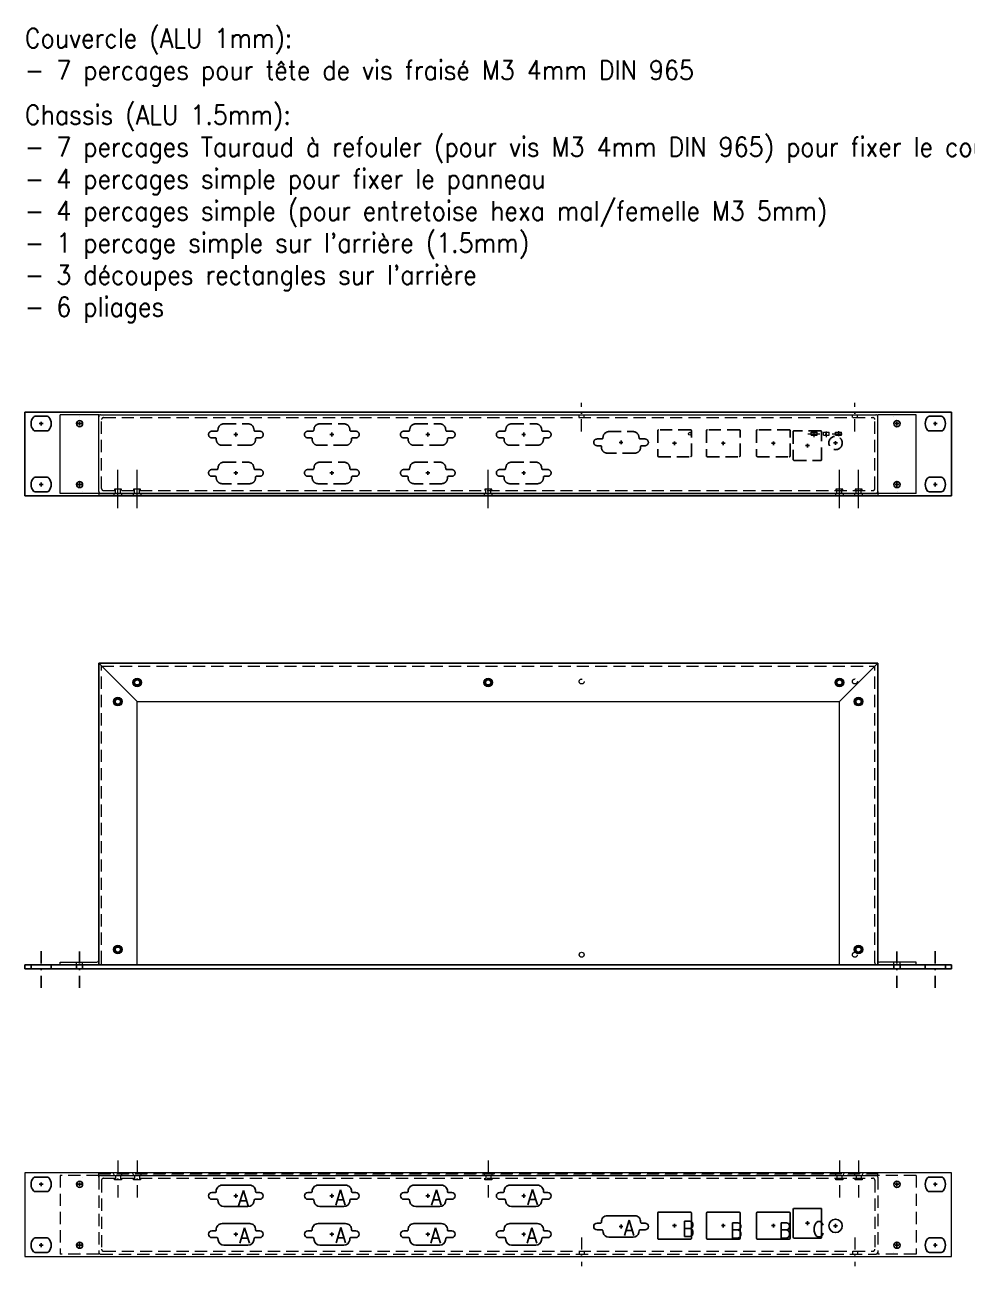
# Model space of a CAD drawing. Extents: x 0 to 810, y -5 to 642.
# Drawn here: x 0 to 491, y -5 to 642 of the extents above; entities that cross this region are included whole.
import ezdxf

# ---------------------------------------------------------------- set-up
doc = ezdxf.new("R2010")
doc.units = 0
doc.linetypes.add('DASHDOT2', pattern=[12.7, 6.35, -3.175, 0, -3.175])
doc.linetypes.add('DASHED2', pattern=[9.525, 6.35, -3.175])
for name, color, linetype, lineweight, true_color in [('Chassis - Bloc', 3, 'Continuous', 0, 0x00ff00), ('Chassis - Cotations', 96, 'Continuous', 0, 0x008000), ('Chassis - Percages', 3, 'Continuous', 0, 0x00ff00), ('Chassis - Text', 3, 'Continuous', 0, 0x00ff00), ('Couvercle - Bloc', 4, 'Continuous', 0, 0x00ffff), ('Couvercle - Percage', 4, 'Continuous', 0, 0x00ffff), ('Couvercle - Point de centrage', 1, 'Continuous', 0, 0xff0000), ('Couvercle - Texte', 4, 'Continuous', 0, 0x00ffff), ('Panneau - Text', 7, 'Continuous', 0, 0xffffff)]:
    doc.layers.add(name, color=color, linetype=linetype, lineweight=lineweight, true_color=true_color)
for name, color, linetype, true_color in [('Panneau - Bloc', 7, 'Continuous', 0xffffff), ('Panneau - Percage', 7, 'Continuous', 0xffffff), ('Panneau - Points_de_centrage', 1, 'Continuous', 0xff0000)]:
    doc.layers.add(name, color=color, linetype=linetype, true_color=true_color)
doc.styles.add('textstyle17', font='standard')
doc.styles.add('textstyle18', font='standard')
doc.styles.add('textstyle19', font='standard')
doc.styles.add('textstyle20', font='standard')
doc.styles.add('textstyle21', font='standard')
doc.styles.add('textstyle22', font='standard')
doc.styles.add('textstyle23', font='standard')
doc.styles.add('textstyle24', font='standard')
doc.styles.add('textstyle28', font='standard')
doc.styles.add('textstyle29', font='standard')
doc.styles.add('textstyle30', font='standard')
doc.styles.add('textstyle31', font='standard')
doc.styles.add('textstyle32', font='standard')
doc.styles.add('textstyle33', font='standard')
doc.styles.add('textstyle34', font='standard')
doc.styles.add('textstyle35', font='standard')

msp = doc.modelspace()

# ---------------------------------------------------------------- linework, layer by layer
at = {"layer": 'Chassis - Bloc'}
for p, q in [((18.5, 397.7), (18.5, 438.7)), ((38.5, 438.7), (18.5, 438.7)), ((38.5, 437.7), (38.5, 438.7)), ((38.5, 398.7), (38.5, 437.7)), ((39.5, 438.7), (443.5, 438.7)), ((444.5, 437.7), (444.5, 438.7)), ((464.5, 438.7), (444.5, 438.7)), ((444.5, 398.7), (444.5, 437.7)), ((464.5, 397.7), (464.5, 438.7)), ((38.5, 397.7), (18.5, 397.7)), ((38.5, 398.7), (38.5, 397.7)), ((444.5, 398.7), (444.5, 397.7)), ((464.5, 397.7), (444.5, 397.7)), ((38.5, 152), (38.5, 309.2)), ((38.5, 309.2), (444.5, 309.2)), ((38.5, 309.2), (58.5, 289.2)), ((444.5, 309.2), (424.5, 289.2)), ((444.5, 152), (444.5, 309.2)), ((444.5, 154.5), (444.5, 309.2)), ((444.5, 309.2), (444.5, 289.2)), ((58.5, 289.2), (424.5, 289.2)), ((58.5, 152), (58.5, 289.2)), ((424.5, 152), (424.5, 289.2)), ((18.5, 153.5), (37.5, 153.5)), ((18.5, 152), (18.5, 153.5)), ((38.5, 152), (18.5, 152)), ((38.5, 152), (38.5, 152)), ((38.5, 152), (444.5, 152)), ((444, 152), (464.5, 152)), ((444.5, 154.5), (444.5, 152)), ((444.5, 152), (444.5, 152)), ((464.5, 153.5), (445.5, 153.5)), ((464.5, 152), (464.5, 153.5)), ((39.5, 42.3), (443.5, 42.3))]:
    msp.add_line(p, q, dxfattribs=at)
at = {"layer": 'Chassis - Bloc', "linetype": 'DASHED2'}
for p, q in [((40, 400.2), (40, 436.2)), ((41, 437.2), (442, 437.2)), ((443, 400.2), (443, 436.2)), ((41, 399.2), (442, 399.2)), ((424.5, 399.2), (424.5, 397.7)), ((40, 153), (40, 307.7)), ((40, 307.7), (443, 307.7)), ((443, 153), (443, 307.7)), ((40, 39.8), (40, 3.8)), ((41, 40.8), (442, 40.8)), ((443, 39.8), (443, 3.8)), ((41, 2.8), (442, 2.8))]:
    msp.add_line(p, q, dxfattribs=at)
at = {"layer": 'Chassis - Bloc', "linetype": 'Continuous'}
msp.add_line((39.5, 397.7), (443.5, 397.7), dxfattribs=at)
at = {"layer": 'Chassis - Bloc', "color": 3, "linetype": 'DASHED2', "true_color": 0x00ff00}
for p, q in [((18.5, 42.3), (18.5, 1.3)), ((38.5, 42.3), (18.5, 42.3)), ((38.5, 41.3), (38.5, 42.3)), ((38.5, 41.3), (38.5, 2.3)), ((444.5, 41.3), (444.5, 42.3)), ((464.5, 42.3), (444.5, 42.3)), ((444.5, 41.3), (444.5, 2.3)), ((464.5, 42.3), (464.5, 1.3)), ((38.5, 1.3), (18.5, 1.3)), ((38.5, 2.3), (38.5, 1.3)), ((39.5, 1.3), (443.5, 1.3)), ((444.5, 2.3), (444.5, 1.3)), ((464.5, 1.3), (444.5, 1.3))]:
    msp.add_line(p, q, dxfattribs=at)
at = {"layer": 'Chassis - Bloc'}
for centre, start, end in [((39.5, 437.7), 90, 180), ((443.5, 437.7), 0, 90), ((37.5, 154.5), 270, 0), ((445.5, 154.5), 180, 270)]:
    msp.add_arc(centre, 1, start, end, dxfattribs=at)
at = {"layer": 'Chassis - Bloc', "linetype": 'DASHED2'}
for centre, start, end in [((41, 436.2), 90, 180), ((442, 436.2), 0, 90), ((39.5, 398.7), 180, 270), ((41, 400.2), 180, 270), ((442, 400.2), 270, 0), ((443.5, 398.7), 270, 0), ((39, 153), 270, 0), ((444, 153), 180, 270), ((41, 39.8), 90, 180), ((442, 39.8), 0, 90), ((41, 3.8), 180, 270), ((442, 3.8), 270, 0)]:
    msp.add_arc(centre, 1, start, end, dxfattribs=at)
at = {"layer": 'Chassis - Bloc', "color": 3, "linetype": 'DASHED2', "true_color": 0x00ff00}
for centre, start, end in [((39.5, 41.3), 90, 180), ((443.5, 41.3), 0, 90), ((39.5, 2.3), 180, 270), ((443.5, 2.3), 270, 0)]:
    msp.add_arc(centre, 1, start, end, dxfattribs=at)
at = {"layer": 'Chassis - Cotations', "color": 1, "linetype": 'DASHDOT2', "true_color": 0xff0000}
msp.add_line((424.05, 430.1), (424.05, 427.6), dxfattribs=at)
at = {"layer": 'Chassis - Percages', "color": 1, "linetype": 'DASHDOT2', "true_color": 0xff0000}
for p, q in [((290.18, 430), (290.18, 445)), ((432.57, 430), (432.57, 445)), ((408, 428.8), (426, 428.8)), ((411.35, 427), (411.35, 430)), ((417.75, 427), (417.75, 430)), ((290.18, 10), (290.18, -5)), ((432.57, 10), (432.57, -5))]:
    msp.add_line(p, q, dxfattribs=at)
at = {"layer": 'Chassis - Percages'}
for p, q in [((288.88, 437.2), (288.88, 438.7)), ((291.48, 437.2), (291.48, 438.7)), ((409.85, 428.05), (409.85, 429.55)), ((409.85, 429.55), (412.85, 429.55)), ((409.85, 428.05), (412.85, 428.05)), ((412.85, 428.05), (412.85, 429.55)), ((416.25, 428.05), (416.25, 429.55)), ((416.25, 429.55), (419.25, 429.55)), ((416.25, 428.05), (419.25, 428.05)), ((419.25, 428.05), (419.25, 429.55)), ((422.55, 428.05), (422.55, 429.55)), ((422.55, 429.55), (425.55, 429.55)), ((422.55, 428.05), (425.55, 428.05)), ((425.55, 428.05), (425.55, 429.55)), ((240.2, 397.7), (240.2, 400)), ((242.8, 397.7), (242.8, 400))]:
    msp.add_line(p, q, dxfattribs=at)
at = {"layer": 'Chassis - Percages', "linetype": 'DASHED2'}
for p, q in [((431.27, 437.2), (431.27, 438.7)), ((433.88, 437.2), (433.88, 438.7)), ((50.35, 400), (46.65, 400)), ((46.65, 400), (46.65, 399.2)), ((47.2, 397.7), (47.2, 400)), ((49.8, 397.7), (49.8, 400)), ((50.35, 399.2), (50.35, 400)), ((60.35, 400), (56.65, 400)), ((56.65, 400), (56.65, 399.2)), ((57.2, 397.7), (57.2, 400)), ((59.8, 397.7), (59.8, 400)), ((60.35, 399.2), (60.35, 400)), ((243.35, 400), (239.65, 400)), ((239.65, 400), (239.65, 399.2)), ((243.35, 399.2), (243.35, 400)), ((426.35, 400), (422.65, 400)), ((422.65, 400), (422.65, 399.2)), ((423.2, 397.7), (423.2, 400)), ((425.8, 397.7), (425.8, 400)), ((426.35, 399.2), (426.35, 400)), ((436.35, 400), (432.65, 400)), ((432.65, 400), (432.65, 399.2)), ((433.2, 397.7), (433.2, 400)), ((435.8, 397.7), (435.8, 400)), ((436.35, 399.2), (436.35, 400)), ((26.9, 152), (26.9, 153.5)), ((30.1, 152), (30.1, 153.5)), ((452.9, 152), (452.9, 153.5)), ((456.1, 152), (456.1, 153.5)), ((46.65, 40), (46.65, 40.8)), ((50.35, 40), (46.65, 40)), ((47.2, 42.3), (47.2, 40)), ((49.8, 42.3), (49.8, 40)), ((50.35, 40.8), (50.35, 40)), ((56.65, 40), (56.65, 40.8)), ((60.35, 40), (56.65, 40)), ((57.2, 42.3), (57.2, 40)), ((59.8, 42.3), (59.8, 40)), ((60.35, 40.8), (60.35, 40)), ((239.65, 40), (239.65, 40.8)), ((243.35, 40), (239.65, 40)), ((240.2, 42.3), (240.2, 40)), ((242.8, 42.3), (242.8, 40)), ((243.35, 40.8), (243.35, 40)), ((422.65, 40), (422.65, 40.8)), ((426.35, 40), (422.65, 40)), ((423.2, 42.3), (423.2, 40)), ((425.8, 42.3), (425.8, 40)), ((426.35, 40.8), (426.35, 40)), ((432.65, 40), (432.65, 40.8)), ((436.35, 40), (432.65, 40)), ((433.2, 42.3), (433.2, 40)), ((435.8, 42.3), (435.8, 40)), ((436.35, 40.8), (436.35, 40)), ((288.88, 2.8), (288.88, 1.3)), ((291.48, 2.8), (291.48, 1.3)), ((431.27, 2.8), (431.27, 1.3)), ((433.88, 2.8), (433.88, 1.3))]:
    msp.add_line(p, q, dxfattribs=at)
at = {"layer": 'Chassis - Percages'}
for centre, radius in [((28.5, 434.07), 1.6), ((454.5, 434.07), 1.6), ((454.5, 434.07), 0), ((346.55, 428.8), 0.75), ((28.5, 402.32), 1.6), ((454.5, 402.32), 1.6), ((58.5, 299.2), 1.3), ((241.5, 299.2), 1.3), ((424.5, 299.2), 1.3), ((48.5, 289.2), 1.3), ((434.5, 289.2), 1.3), ((48.5, 160), 1.3), ((290.18, 157.3), 1.3), ((434.5, 160), 1.3), ((28.5, 37.67), 1.6), ((454.5, 37.67), 1.6), ((28.5, 5.92), 1.6), ((454.5, 5.92), 1.6)]:
    msp.add_circle(centre, radius, dxfattribs=at)
at = {"layer": 'Chassis - Percages', "linetype": 'DASHED2'}
for centre, radius in [((58.5, 299.2), 1.85), ((241.5, 299.2), 1.85), ((290.18, 299.7), 1.3), ((424.5, 299.2), 1.85), ((432.57, 299.7), 1.3), ((48.5, 289.2), 1.85), ((434.5, 289.2), 1.85), ((48.5, 160), 1.85), ((434.5, 160), 1.85), ((432.57, 157.3), 1.3)]:
    msp.add_circle(centre, radius, dxfattribs=at)
at = {"layer": 'Couvercle - Bloc'}
for p, q in [((444.5, 397.7), (38.5, 397.7)), ((38.5, 397.7), (38.5, 396.7)), ((38.5, 396.7), (444.5, 396.7)), ((444.5, 397.7), (444.5, 396.7)), ((444.5, 309.2), (38.5, 309.2)), ((38.5, 309.2), (38.5, 152)), ((444.5, 309.2), (444.5, 152)), ((38.5, 152), (444.5, 152))]:
    msp.add_line(p, q, dxfattribs=at)
at = {"layer": 'Couvercle - Bloc', "linetype": 'DASHED2'}
for p, q in [((38.5, 42.3), (38.5, 43.3)), ((38.5, 43.3), (444.5, 43.3)), ((444.5, 42.3), (38.5, 42.3)), ((444.5, 42.3), (444.5, 43.3))]:
    msp.add_line(p, q, dxfattribs=at)
at = {"layer": 'Couvercle - Bloc'}
for centre, radius in [((58.5, 299.2), 2.25), ((58.5, 299.2), 1.75), ((241.5, 299.2), 2.25), ((241.5, 299.2), 1.75), ((424.5, 299.2), 2.25), ((424.5, 299.2), 1.75), ((48.5, 289.2), 2.25), ((434.5, 289.2), 2.25), ((48.5, 289.2), 1.75), ((434.5, 289.2), 1.75), ((48.5, 160), 2.25), ((48.5, 160), 1.75), ((434.5, 160), 2.25), ((434.5, 160), 1.75)]:
    msp.add_circle(centre, radius, dxfattribs=at)
at = {"layer": 'Couvercle - Percage', "linetype": 'DASHED2'}
for p, q in [((46.75, 397.7), (46.25, 396.7)), ((50.75, 396.7), (50.25, 397.7)), ((56.75, 397.7), (56.25, 396.7)), ((60.75, 396.7), (60.25, 397.7)), ((422.75, 397.7), (422.25, 396.7)), ((426.75, 396.7), (426.25, 397.7)), ((432.75, 397.7), (432.25, 396.7)), ((436.75, 396.7), (436.25, 397.7)), ((46.75, 42.3), (46.25, 43.3)), ((50.75, 43.3), (50.25, 42.3)), ((56.75, 42.3), (56.25, 43.3)), ((60.75, 43.3), (60.25, 42.3)), ((239.75, 42.3), (239.25, 43.3)), ((243.75, 43.3), (243.25, 42.3)), ((422.75, 42.3), (422.25, 43.3)), ((426.75, 43.3), (426.25, 42.3)), ((432.75, 42.3), (432.25, 43.3)), ((436.75, 43.3), (436.25, 42.3))]:
    msp.add_line(p, q, dxfattribs=at)
at = {"layer": 'Couvercle - Percage'}
for p, q in [((239.75, 397.7), (239.25, 396.7)), ((243.75, 396.7), (243.25, 397.7))]:
    msp.add_line(p, q, dxfattribs=at)
at = {"layer": 'Couvercle - Point de centrage'}
for p, q in [((48.5, 390), (48.5, 410)), ((58.5, 390), (58.5, 410)), ((241.5, 390), (241.5, 410)), ((424.5, 390), (424.5, 410)), ((434.5, 390), (434.5, 410))]:
    msp.add_line(p, q, dxfattribs=at)
at = {"layer": 'Couvercle - Point de centrage', "linetype": 'DASHDOT2'}
for p, q in [((48.5, 50), (48.5, 30)), ((58.5, 50), (58.5, 30)), ((241.5, 50), (241.5, 30)), ((424.5, 50), (424.5, 30)), ((434.5, 50), (434.5, 30))]:
    msp.add_line(p, q, dxfattribs=at)
at = {"layer": 'Panneau - Bloc'}
for p, q in [((0, 440), (0, 440)), ((0, 396.4), (0, 440)), ((0, 440), (483, 440)), ((483, 440), (483, 440)), ((483, 440), (483, 396.4)), ((0, 396.4), (0, 396.4)), ((483, 396.4), (0, 396.4)), ((483, 396.4), (483, 396.4)), ((0, 152), (0, 150)), ((483, 152), (0, 152)), ((483, 150), (0, 150)), ((483, 150), (483, 152))]:
    msp.add_line(p, q, dxfattribs=at)
at = {"layer": 'Panneau - Bloc', "linetype": 'DASHED2'}
for p, q in [((3.25, 150), (3.25, 152)), ((13.75, 150), (13.75, 152)), ((469.25, 150), (469.25, 152)), ((479.75, 150), (479.75, 152))]:
    msp.add_line(p, q, dxfattribs=at)
at = {"layer": 'Panneau - Bloc', "color": 7, "linetype": 'Continuous', "true_color": 0xffffff}
for p, q in [((0, 43.6), (0, 43.6)), ((483, 43.6), (483, 43.6)), ((0, 0), (0, 0)), ((483, 0), (483, 0))]:
    msp.add_line(p, q, dxfattribs=at)
at = {"layer": 'Panneau - Bloc', "color": 7, "linetype": 'Continuous', "lineweight": 18, "true_color": 0xffffff}
for p, q in [((0, 43.6), (0, 0)), ((483, 43.6), (0, 43.6)), ((483, 0), (483, 43.6)), ((0, 0), (483, 0))]:
    msp.add_line(p, q, dxfattribs=at)
at = {"layer": 'Panneau - Percage'}
for p, q in [((11.61, 437.88), (5.39, 437.88)), ((28.35, 437.65), (28.35, 437.65)), ((116.29, 433.98), (116.29, 433.98)), ((166.29, 433.98), (166.29, 433.98)), ((216.29, 433.98), (216.29, 433.98)), ((266.29, 433.98), (266.29, 433.98)), ((452.9, 437.65), (452.9, 437.65)), ((477.61, 437.88), (471.39, 437.88)), ((5.39, 430.27), (11.61, 430.27)), ((100.71, 431.46), (100.71, 431.46)), ((119.45, 430.55), (119.45, 430.55)), ((122.5, 430.13), (122.5, 430.13)), ((150.71, 431.46), (150.71, 431.46)), ((169.45, 430.55), (169.45, 430.55)), ((172.5, 430.13), (172.5, 430.13)), ((200.71, 431.46), (200.71, 431.46)), ((219.45, 430.55), (219.45, 430.55)), ((222.5, 430.13), (222.5, 430.13)), ((250.71, 431.46), (250.71, 431.46)), ((269.45, 430.55), (269.45, 430.55)), ((272.5, 430.13), (272.5, 430.13)), ((301.41, 427.4), (301.41, 427.4)), ((316.99, 429.92), (316.99, 429.92)), ((471.39, 430.27), (477.61, 430.27)), ((97.5, 426.63), (97.5, 426.63)), ((99.78, 426.09), (99.78, 426.09)), ((102.81, 422.78), (102.81, 422.78)), ((120.22, 426.09), (120.22, 426.09)), ((120.72, 426.63), (120.72, 426.63)), ((147.5, 426.63), (147.5, 426.63)), ((149.78, 426.09), (149.78, 426.09)), ((152.81, 422.78), (152.81, 422.78)), ((170.22, 426.09), (170.22, 426.09)), ((170.72, 426.63), (170.72, 426.63)), ((197.5, 426.63), (197.5, 426.63)), ((199.78, 426.09), (199.78, 426.09)), ((202.81, 422.78), (202.81, 422.78)), ((220.22, 426.09), (220.22, 426.09)), ((220.72, 426.63), (220.72, 426.63)), ((247.5, 426.63), (247.5, 426.63)), ((249.78, 426.09), (249.78, 426.09)), ((252.81, 422.78), (252.81, 422.78)), ((270.23, 426.09), (270.23, 426.09)), ((270.72, 426.63), (270.72, 426.63)), ((298.2, 422.57), (298.2, 422.57)), ((300.48, 422.03), (300.48, 422.03)), ((320.15, 426.48), (320.15, 426.48)), ((320.93, 422.03), (320.93, 422.03)), ((321.42, 422.57), (321.42, 422.57)), ((323.2, 426.07), (323.2, 426.07)), ((303.51, 418.72), (303.51, 418.72)), ((100.71, 411.46), (100.71, 411.46)), ((116.29, 413.98), (116.29, 413.98)), ((119.45, 410.55), (119.45, 410.55)), ((122.5, 410.13), (122.5, 410.13)), ((150.71, 411.46), (150.71, 411.46)), ((166.29, 413.98), (166.29, 413.98)), ((169.45, 410.55), (169.45, 410.55)), ((172.5, 410.13), (172.5, 410.13)), ((200.71, 411.46), (200.71, 411.46)), ((216.29, 413.98), (216.29, 413.98)), ((219.45, 410.55), (219.45, 410.55)), ((222.5, 410.13), (222.5, 410.13)), ((250.71, 411.46), (250.71, 411.46)), ((266.29, 413.98), (266.29, 413.98)), ((269.45, 410.55), (269.45, 410.55)), ((272.5, 410.13), (272.5, 410.13)), ((11.61, 406.12), (5.39, 406.12)), ((97.5, 406.63), (97.5, 406.63)), ((99.78, 406.09), (99.78, 406.09)), ((102.81, 402.78), (102.81, 402.78)), ((120.22, 406.09), (120.22, 406.09)), ((120.72, 406.63), (120.72, 406.63)), ((147.5, 406.63), (147.5, 406.63)), ((149.78, 406.09), (149.78, 406.09)), ((152.81, 402.78), (152.81, 402.78)), ((170.22, 406.09), (170.22, 406.09)), ((170.72, 406.63), (170.72, 406.63)), ((197.5, 406.63), (197.5, 406.63)), ((199.78, 406.09), (199.78, 406.09)), ((202.81, 402.78), (202.81, 402.78)), ((220.22, 406.09), (220.22, 406.09)), ((220.72, 406.63), (220.72, 406.63)), ((247.5, 406.63), (247.5, 406.63)), ((249.78, 406.09), (249.78, 406.09)), ((252.81, 402.78), (252.81, 402.78)), ((270.23, 406.09), (270.23, 406.09)), ((270.72, 406.63), (270.72, 406.63)), ((477.61, 406.12), (471.39, 406.12)), ((5.39, 398.52), (11.61, 398.52)), ((30.1, 398.75), (30.1, 398.75)), ((454.65, 398.75), (454.65, 398.75)), ((471.39, 398.52), (477.61, 398.52)), ((317.88, 21.28), (303.51, 21.28)), ((303.51, 21.28), (303.51, 21.28)), ((329.8, 9.65), (329.8, 22.65)), ((330.3, 23.15), (346.9, 23.15)), ((347.4, 22.65), (347.4, 9.65)), ((355.2, 9.65), (355.2, 22.65)), ((355.7, 23.15), (372.3, 23.15)), ((372.8, 22.65), (372.8, 9.65)), ((381.3, 9.65), (381.3, 22.65)), ((381.8, 23.15), (398.4, 23.15)), ((398.9, 22.65), (398.9, 9.65)), ((400.45, 10.13), (400.45, 24.63)), ((400.95, 25.13), (414.75, 25.13)), ((415.25, 24.63), (415.25, 10.13)), ((299.98, 17.43), (298.2, 17.43)), ((298.2, 17.43), (298.2, 17.43)), ((298.2, 13.93), (300.76, 13.93)), ((300.48, 17.97), (300.48, 17.97)), ((301.25, 13.52), (301.41, 12.6)), ((319.99, 12.6), (320.15, 13.52)), ((320.15, 13.52), (320.15, 13.52)), ((320.64, 13.93), (323.2, 13.93)), ((320.93, 17.97), (320.93, 17.97)), ((323.2, 17.43), (321.42, 17.43)), ((321.42, 17.43), (321.42, 17.43)), ((323.2, 13.93), (323.2, 13.93)), ((301.41, 12.6), (301.41, 12.6)), ((304.41, 10.08), (316.99, 10.08)), ((316.99, 10.08), (316.99, 10.08)), ((346.9, 9.15), (330.3, 9.15)), ((372.3, 9.15), (355.7, 9.15)), ((398.4, 9.15), (381.8, 9.15)), ((414.75, 9.63), (400.95, 9.63))]:
    msp.add_line(p, q, dxfattribs=at)
at = {"layer": 'Panneau - Percage', "linetype": 'DASHED2'}
for p, q in [((103.71, 433.98), (116.29, 433.98)), ((153.71, 433.98), (166.29, 433.98)), ((203.71, 433.98), (216.29, 433.98)), ((253.71, 433.98), (266.29, 433.98)), ((97.5, 430.13), (100.06, 430.13)), ((100.55, 430.55), (100.71, 431.46)), ((119.29, 431.46), (119.45, 430.55)), ((119.94, 430.13), (122.5, 430.13)), ((147.5, 430.13), (150.06, 430.13)), ((150.55, 430.55), (150.71, 431.46)), ((169.29, 431.46), (169.45, 430.55)), ((169.94, 430.13), (172.5, 430.13)), ((197.5, 430.13), (200.06, 430.13)), ((200.55, 430.55), (200.71, 431.46)), ((219.29, 431.46), (219.45, 430.55)), ((219.94, 430.13), (222.5, 430.13)), ((247.5, 430.13), (250.06, 430.13)), ((250.55, 430.55), (250.71, 431.46)), ((269.29, 431.46), (269.45, 430.55)), ((269.94, 430.13), (272.5, 430.13)), ((301.25, 426.48), (301.41, 427.4)), ((304.41, 429.92), (316.99, 429.92)), ((319.99, 427.4), (320.15, 426.48)), ((329.8, 430.35), (329.8, 417.35)), ((346.9, 430.85), (330.3, 430.85)), ((347.4, 417.35), (347.4, 430.35)), ((355.2, 430.35), (355.2, 417.35)), ((372.3, 430.85), (355.7, 430.85)), ((372.8, 417.35), (372.8, 430.35)), ((381.3, 430.35), (381.3, 417.35)), ((398.4, 430.85), (381.8, 430.85)), ((398.9, 417.35), (398.9, 430.35)), ((400.45, 429.87), (400.45, 415.37)), ((414.75, 430.37), (400.95, 430.37)), ((415.25, 415.37), (415.25, 429.87)), ((99.28, 426.63), (97.5, 426.63)), ((117.19, 422.78), (102.81, 422.78)), ((122.5, 426.63), (120.72, 426.63)), ((149.28, 426.63), (147.5, 426.63)), ((167.19, 422.78), (152.81, 422.78)), ((172.5, 426.63), (170.72, 426.63)), ((199.28, 426.63), (197.5, 426.63)), ((217.19, 422.78), (202.81, 422.78)), ((222.5, 426.63), (220.72, 426.63)), ((249.28, 426.63), (247.5, 426.63)), ((267.19, 422.78), (252.81, 422.78)), ((272.5, 426.63), (270.72, 426.63)), ((298.2, 426.07), (300.76, 426.07)), ((299.98, 422.57), (298.2, 422.57)), ((320.64, 426.07), (323.2, 426.07)), ((323.2, 422.57), (321.42, 422.57)), ((317.88, 418.72), (303.51, 418.72)), ((330.3, 416.85), (346.9, 416.85)), ((355.7, 416.85), (372.3, 416.85)), ((381.8, 416.85), (398.4, 416.85)), ((400.95, 414.87), (414.75, 414.87)), ((97.5, 410.13), (100.06, 410.13)), ((100.55, 410.55), (100.71, 411.46)), ((103.71, 413.98), (116.29, 413.98)), ((119.29, 411.46), (119.45, 410.55)), ((119.94, 410.13), (122.5, 410.13)), ((147.5, 410.13), (150.06, 410.13)), ((150.55, 410.55), (150.71, 411.46)), ((153.71, 413.98), (166.29, 413.98)), ((169.29, 411.46), (169.45, 410.55)), ((169.94, 410.13), (172.5, 410.13)), ((197.5, 410.13), (200.06, 410.13)), ((200.55, 410.55), (200.71, 411.46)), ((203.71, 413.98), (216.29, 413.98)), ((219.29, 411.46), (219.45, 410.55)), ((219.94, 410.13), (222.5, 410.13)), ((247.5, 410.13), (250.06, 410.13)), ((250.55, 410.55), (250.71, 411.46)), ((253.71, 413.98), (266.29, 413.98)), ((269.29, 411.46), (269.45, 410.55)), ((269.94, 410.13), (272.5, 410.13)), ((99.28, 406.63), (97.5, 406.63)), ((117.19, 402.78), (102.81, 402.78)), ((122.5, 406.63), (120.72, 406.63)), ((149.28, 406.63), (147.5, 406.63)), ((167.19, 402.78), (152.81, 402.78)), ((172.5, 406.63), (170.72, 406.63)), ((199.28, 406.63), (197.5, 406.63)), ((217.19, 402.78), (202.81, 402.78)), ((222.5, 406.63), (220.72, 406.63)), ((249.28, 406.63), (247.5, 406.63)), ((267.19, 402.78), (252.81, 402.78)), ((272.5, 406.63), (270.72, 406.63)), ((26.9, 150), (26.9, 152)), ((30.1, 150), (30.1, 152)), ((452.9, 150), (452.9, 152)), ((456.1, 150), (456.1, 152))]:
    msp.add_line(p, q, dxfattribs=at)
at = {"layer": 'Panneau - Percage', "color": 7, "linetype": 'Continuous', "true_color": 0xffffff}
for p, q in [((5.39, 41.47), (11.61, 41.47)), ((454.65, 41.25), (454.65, 41.25)), ((471.39, 41.47), (477.61, 41.47)), ((11.61, 33.88), (5.39, 33.88)), ((477.61, 33.88), (471.39, 33.88)), ((5.39, 9.72), (11.61, 9.72)), ((471.39, 9.72), (477.61, 9.72)), ((11.61, 2.12), (5.39, 2.12)), ((28.35, 2.35), (28.35, 2.35)), ((477.61, 2.12), (471.39, 2.12))]:
    msp.add_line(p, q, dxfattribs=at)
at = {"layer": 'Panneau - Percage', "color": 7, "true_color": 0xffffff}
for p, q in [((30.1, 41.25), (30.1, 41.25)), ((99.28, 33.37), (97.5, 33.37)), ((97.5, 33.37), (97.5, 33.37)), ((99.78, 33.91), (99.78, 33.91)), ((117.19, 37.22), (102.81, 37.22)), ((102.81, 37.22), (102.81, 37.22)), ((120.22, 33.91), (120.22, 33.91)), ((122.5, 33.37), (120.72, 33.37)), ((120.72, 33.37), (120.72, 33.37)), ((149.28, 33.37), (147.5, 33.37)), ((147.5, 33.37), (147.5, 33.37)), ((149.78, 33.91), (149.78, 33.91)), ((167.19, 37.22), (152.81, 37.22)), ((152.81, 37.22), (152.81, 37.22)), ((170.22, 33.91), (170.22, 33.91)), ((172.5, 33.37), (170.72, 33.37)), ((170.72, 33.37), (170.72, 33.37)), ((199.28, 33.37), (197.5, 33.37)), ((197.5, 33.37), (197.5, 33.37)), ((199.78, 33.91), (199.78, 33.91)), ((217.19, 37.22), (202.81, 37.22)), ((202.81, 37.22), (202.81, 37.22)), ((220.22, 33.91), (220.22, 33.91)), ((222.5, 33.37), (220.72, 33.37)), ((220.72, 33.37), (220.72, 33.37)), ((249.28, 33.37), (247.5, 33.37)), ((247.5, 33.37), (247.5, 33.37)), ((249.78, 33.91), (249.78, 33.91)), ((267.19, 37.22), (252.81, 37.22)), ((252.81, 37.22), (252.81, 37.22)), ((270.23, 33.91), (270.23, 33.91)), ((272.5, 33.37), (270.72, 33.37)), ((270.72, 33.37), (270.72, 33.37)), ((97.5, 29.87), (100.06, 29.87)), ((100.55, 29.45), (100.71, 28.54)), ((100.71, 28.54), (100.71, 28.54)), ((103.71, 26.02), (116.29, 26.02)), ((116.29, 26.02), (116.29, 26.02)), ((119.29, 28.54), (119.45, 29.45)), ((119.45, 29.45), (119.45, 29.45)), ((119.94, 29.87), (122.5, 29.87)), ((122.5, 29.87), (122.5, 29.87)), ((147.5, 29.87), (150.06, 29.87)), ((150.55, 29.45), (150.71, 28.54)), ((150.71, 28.54), (150.71, 28.54)), ((153.71, 26.02), (166.29, 26.02)), ((166.29, 26.02), (166.29, 26.02)), ((169.29, 28.54), (169.45, 29.45)), ((169.45, 29.45), (169.45, 29.45)), ((169.94, 29.87), (172.5, 29.87)), ((172.5, 29.87), (172.5, 29.87)), ((197.5, 29.87), (200.06, 29.87)), ((200.55, 29.45), (200.71, 28.54)), ((200.71, 28.54), (200.71, 28.54)), ((203.71, 26.02), (216.29, 26.02)), ((216.29, 26.02), (216.29, 26.02)), ((219.29, 28.54), (219.45, 29.45)), ((219.45, 29.45), (219.45, 29.45)), ((219.94, 29.87), (222.5, 29.87)), ((222.5, 29.87), (222.5, 29.87)), ((247.5, 29.87), (250.06, 29.87)), ((250.55, 29.45), (250.71, 28.54)), ((250.71, 28.54), (250.71, 28.54)), ((253.71, 26.02), (266.29, 26.02)), ((266.29, 26.02), (266.29, 26.02)), ((269.29, 28.54), (269.45, 29.45)), ((269.45, 29.45), (269.45, 29.45)), ((269.94, 29.87), (272.5, 29.87)), ((272.5, 29.87), (272.5, 29.87)), ((99.28, 13.37), (97.5, 13.37)), ((97.5, 13.37), (97.5, 13.37)), ((99.78, 13.91), (99.78, 13.91)), ((117.19, 17.22), (102.81, 17.22)), ((102.81, 17.22), (102.81, 17.22)), ((120.22, 13.91), (120.22, 13.91)), ((122.5, 13.37), (120.72, 13.37)), ((120.72, 13.37), (120.72, 13.37)), ((149.28, 13.37), (147.5, 13.37)), ((147.5, 13.37), (147.5, 13.37)), ((149.78, 13.91), (149.78, 13.91)), ((167.19, 17.22), (152.81, 17.22)), ((152.81, 17.22), (152.81, 17.22)), ((170.22, 13.91), (170.22, 13.91)), ((172.5, 13.37), (170.72, 13.37)), ((170.72, 13.37), (170.72, 13.37)), ((199.28, 13.37), (197.5, 13.37)), ((197.5, 13.37), (197.5, 13.37)), ((199.78, 13.91), (199.78, 13.91)), ((217.19, 17.22), (202.81, 17.22)), ((202.81, 17.22), (202.81, 17.22)), ((220.22, 13.91), (220.22, 13.91)), ((222.5, 13.37), (220.72, 13.37)), ((220.72, 13.37), (220.72, 13.37)), ((249.28, 13.37), (247.5, 13.37)), ((247.5, 13.37), (247.5, 13.37)), ((249.78, 13.91), (249.78, 13.91)), ((267.19, 17.22), (252.81, 17.22)), ((252.81, 17.22), (252.81, 17.22)), ((270.23, 13.91), (270.23, 13.91)), ((272.5, 13.37), (270.72, 13.37)), ((270.72, 13.37), (270.72, 13.37)), ((97.5, 9.87), (100.06, 9.87)), ((100.55, 9.45), (100.71, 8.54)), ((100.71, 8.54), (100.71, 8.54)), ((119.29, 8.54), (119.45, 9.45)), ((119.45, 9.45), (119.45, 9.45)), ((119.94, 9.87), (122.5, 9.87)), ((122.5, 9.87), (122.5, 9.87)), ((147.5, 9.87), (150.06, 9.87)), ((150.55, 9.45), (150.71, 8.54)), ((150.71, 8.54), (150.71, 8.54)), ((169.29, 8.54), (169.45, 9.45)), ((169.45, 9.45), (169.45, 9.45)), ((169.94, 9.87), (172.5, 9.87)), ((172.5, 9.87), (172.5, 9.87)), ((197.5, 9.87), (200.06, 9.87)), ((200.55, 9.45), (200.71, 8.54)), ((200.71, 8.54), (200.71, 8.54)), ((219.29, 8.54), (219.45, 9.45)), ((219.45, 9.45), (219.45, 9.45)), ((219.94, 9.87), (222.5, 9.87)), ((222.5, 9.87), (222.5, 9.87)), ((247.5, 9.87), (250.06, 9.87)), ((250.55, 9.45), (250.71, 8.54)), ((250.71, 8.54), (250.71, 8.54)), ((269.29, 8.54), (269.45, 9.45)), ((269.45, 9.45), (269.45, 9.45)), ((269.94, 9.87), (272.5, 9.87)), ((272.5, 9.87), (272.5, 9.87)), ((103.71, 6.02), (116.29, 6.02)), ((116.29, 6.02), (116.29, 6.02)), ((153.71, 6.02), (166.29, 6.02)), ((166.29, 6.02), (166.29, 6.02)), ((203.71, 6.02), (216.29, 6.02)), ((216.29, 6.02), (216.29, 6.02)), ((253.71, 6.02), (266.29, 6.02)), ((266.29, 6.02), (266.29, 6.02)), ((452.9, 2.35), (452.9, 2.35))]:
    msp.add_line(p, q, dxfattribs=at)
at = {"layer": 'Panneau - Percage'}
for centre, radius in [((28.5, 434.07), 1.6), ((454.5, 434.07), 1.6), ((28.5, 402.32), 1.6), ((454.5, 402.32), 1.6), ((28.5, 37.67), 1.6), ((454.5, 37.67), 1.6), ((422.5, 16), 3.5), ((28.5, 5.92), 1.6), ((454.5, 5.92), 1.6)]:
    msp.add_circle(centre, radius, dxfattribs=at)
at = {"layer": 'Panneau - Percage', "linetype": 'DASHED2'}
msp.add_circle((422.5, 424), 3.5, dxfattribs=at)
at = {"layer": 'Panneau - Percage'}
for centre, radius, start, end in [((8.5, 434.07), 5.25, 140.06167, 219.93833), ((5.39, 436.68), 1.2, 90, 140.07213), ((11.61, 436.68), 1.2, 39.92787, 90), ((8.5, 434.07), 5.25, 320.06167, 39.93833), ((474.5, 434.07), 5.25, 140.06167, 219.93833), ((471.39, 436.68), 1.2, 90, 140.07213), ((477.61, 436.68), 1.2, 39.92787, 90), ((474.5, 434.07), 5.25, 320.06167, 39.93833), ((5.39, 431.48), 1.2, 219.92787, 270), ((11.61, 431.48), 1.2, 270, 320.07213), ((471.39, 431.48), 1.2, 219.92787, 270), ((477.61, 431.48), 1.2, 270, 320.07213), ((200.06, 410.63), 0.501, 270, 349.87935), ((8.5, 402.32), 5.25, 140.06167, 219.93833), ((5.39, 404.92), 1.2, 90, 140.07213), ((11.61, 404.92), 1.2, 39.92787, 90), ((8.5, 402.32), 5.25, 320.06167, 39.93833), ((474.5, 402.32), 5.25, 140.06167, 219.93833), ((471.39, 404.92), 1.2, 90, 140.07213), ((477.61, 404.92), 1.2, 39.92787, 90), ((474.5, 402.32), 5.25, 320.06167, 39.93833), ((5.39, 399.73), 1.2, 219.92787, 270), ((11.61, 399.73), 1.2, 270, 320.07213), ((471.39, 399.73), 1.2, 219.92787, 270), ((477.61, 399.73), 1.2, 270, 320.07213), ((303.51, 18.23), 3.05, 90, 184.85098), ((317.88, 18.23), 3.05, 355.16774, 90), ((330.3, 22.65), 0.5, 90, 180), ((346.9, 22.65), 0.5, 0, 90), ((355.7, 22.65), 0.5, 90, 180), ((372.3, 22.65), 0.5, 0, 90), ((381.8, 22.65), 0.5, 90, 180), ((398.4, 22.65), 0.5, 0, 90), ((400.95, 24.63), 0.5, 90, 180), ((414.75, 24.63), 0.5, 0, 90), ((298.2, 15.68), 1.75, 90, 270), ((299.98, 17.93), 0.499, 270, 4.83042), ((300.76, 13.43), 0.501, 10.12065, 90), ((320.64, 13.43), 0.5, 90, 169.85921), ((321.42, 17.93), 0.499, 175.05513, 270), ((323.2, 15.68), 1.75, 270, 90), ((304.41, 13.13), 3.05, 189.99382, 270), ((316.99, 13.13), 3.05, 270, 350.01595), ((330.3, 9.65), 0.5, 180, 270), ((346.9, 9.65), 0.5, 270, 0), ((355.7, 9.65), 0.5, 180, 270), ((372.3, 9.65), 0.5, 270, 0), ((381.8, 9.65), 0.5, 180, 270), ((398.4, 9.65), 0.5, 270, 0), ((400.95, 10.13), 0.5, 180, 270), ((414.75, 10.13), 0.5, 270, 0)]:
    msp.add_arc(centre, radius, start, end, dxfattribs=at)
at = {"layer": 'Panneau - Percage', "linetype": 'DASHED2'}
for centre, radius, start, end in [((103.71, 430.94), 3.05, 90, 170.00618), ((116.29, 430.94), 3.05, 9.98405, 90), ((153.71, 430.94), 3.05, 90, 170.00618), ((166.29, 430.94), 3.05, 9.98405, 90), ((203.71, 430.94), 3.05, 90, 170.00618), ((216.29, 430.94), 3.05, 9.98405, 90), ((253.71, 430.94), 3.05, 90, 170.00618), ((266.29, 430.94), 3.05, 9.98405, 90), ((97.5, 428.38), 1.75, 90, 270), ((100.06, 430.63), 0.501, 270, 349.87935), ((119.94, 430.63), 0.5, 190.14079, 270), ((122.5, 428.38), 1.75, 270, 90), ((147.5, 428.38), 1.75, 90, 270), ((150.06, 430.63), 0.501, 270, 349.87935), ((169.94, 430.63), 0.5, 190.14079, 270), ((172.5, 428.38), 1.75, 270, 90), ((197.5, 428.38), 1.75, 90, 270), ((200.06, 430.63), 0.501, 270, 349.87935), ((219.94, 430.63), 0.5, 190.14079, 270), ((222.5, 428.38), 1.75, 270, 90), ((247.5, 428.38), 1.75, 90, 270), ((250.06, 430.63), 0.501, 270, 349.87935), ((269.94, 430.63), 0.5, 190.14079, 270), ((272.5, 428.38), 1.75, 270, 90), ((304.41, 426.87), 3.05, 90, 170.00618), ((316.99, 426.87), 3.05, 9.98405, 90), ((330.3, 430.35), 0.5, 90, 180), ((346.9, 430.35), 0.5, 0, 90), ((355.7, 430.35), 0.5, 90, 180), ((372.3, 430.35), 0.5, 0, 90), ((381.8, 430.35), 0.5, 90, 180), ((398.4, 430.35), 0.5, 0, 90), ((400.95, 429.87), 0.5, 90, 180), ((414.75, 429.87), 0.5, 0, 90), ((99.28, 426.13), 0.499, 355.16958, 90), ((102.81, 425.83), 3.05, 175.14902, 270), ((117.19, 425.83), 3.05, 270, 4.83226), ((120.72, 426.13), 0.499, 90, 184.94487), ((149.28, 426.13), 0.499, 355.16958, 90), ((152.81, 425.83), 3.05, 175.14902, 270), ((167.19, 425.83), 3.05, 270, 4.83226), ((170.72, 426.13), 0.499, 90, 184.94487), ((199.28, 426.13), 0.499, 355.16958, 90), ((202.81, 425.83), 3.05, 175.14902, 270), ((217.19, 425.83), 3.05, 270, 4.83226), ((220.72, 426.13), 0.499, 90, 184.94487), ((249.28, 426.13), 0.499, 355.16958, 90), ((252.81, 425.83), 3.05, 175.14902, 270), ((267.19, 425.83), 3.05, 270, 4.83226), ((270.72, 426.13), 0.499, 90, 184.94487), ((298.2, 424.32), 1.75, 90, 270), ((299.98, 422.07), 0.499, 355.16958, 90), ((303.51, 421.77), 3.05, 175.14902, 270), ((300.76, 426.57), 0.501, 270, 349.87935), ((317.88, 421.77), 3.05, 270, 4.83226), ((320.64, 426.57), 0.5, 190.14079, 270), ((321.42, 422.07), 0.499, 90, 184.94487), ((323.2, 424.32), 1.75, 270, 90), ((330.3, 417.35), 0.5, 180, 270), ((346.9, 417.35), 0.5, 270, 0), ((355.7, 417.35), 0.5, 180, 270), ((372.3, 417.35), 0.5, 270, 0), ((381.8, 417.35), 0.5, 180, 270), ((398.4, 417.35), 0.5, 270, 0), ((400.95, 415.37), 0.5, 180, 270), ((414.75, 415.37), 0.5, 270, 0), ((97.5, 408.38), 1.75, 90, 270), ((100.06, 410.63), 0.501, 270, 349.87935), ((103.71, 410.94), 3.05, 90, 170.00618), ((116.29, 410.94), 3.05, 9.98405, 90), ((119.94, 410.63), 0.5, 190.14079, 270), ((122.5, 408.38), 1.75, 270, 90), ((147.5, 408.38), 1.75, 90, 270), ((150.06, 410.63), 0.501, 270, 349.87935), ((153.71, 410.94), 3.05, 90, 170.00618), ((166.29, 410.94), 3.05, 9.98405, 90), ((169.94, 410.63), 0.5, 190.14079, 270), ((172.5, 408.38), 1.75, 270, 90), ((197.5, 408.38), 1.75, 90, 270), ((203.71, 410.94), 3.05, 90, 170.00618), ((216.29, 410.94), 3.05, 9.98405, 90), ((219.94, 410.63), 0.5, 190.14079, 270), ((222.5, 408.38), 1.75, 270, 90), ((247.5, 408.38), 1.75, 90, 270), ((250.06, 410.63), 0.501, 270, 349.87935), ((253.71, 410.94), 3.05, 90, 170.00618), ((266.29, 410.94), 3.05, 9.98405, 90), ((269.94, 410.63), 0.5, 190.14079, 270), ((272.5, 408.38), 1.75, 270, 90), ((99.28, 406.13), 0.499, 355.16958, 90), ((102.81, 405.83), 3.05, 175.14902, 270), ((117.19, 405.83), 3.05, 270, 4.83226), ((120.72, 406.13), 0.499, 90, 184.94487), ((149.28, 406.13), 0.499, 355.16958, 90), ((152.81, 405.83), 3.05, 175.14902, 270), ((167.19, 405.83), 3.05, 270, 4.83226), ((170.72, 406.13), 0.499, 90, 184.94487), ((199.28, 406.13), 0.499, 355.16958, 90), ((202.81, 405.83), 3.05, 175.14902, 270), ((217.19, 405.83), 3.05, 270, 4.83226), ((220.72, 406.13), 0.499, 90, 184.94487), ((249.28, 406.13), 0.499, 355.16958, 90), ((252.81, 405.83), 3.05, 175.14902, 270), ((267.19, 405.83), 3.05, 270, 4.83226), ((270.72, 406.13), 0.499, 90, 184.94487)]:
    msp.add_arc(centre, radius, start, end, dxfattribs=at)
at = {"layer": 'Panneau - Percage', "color": 7, "linetype": 'Continuous', "true_color": 0xffffff}
for centre, radius, start, end in [((8.5, 37.67), 5.25, 140.06167, 219.93833), ((5.39, 40.27), 1.2, 90, 140.07213), ((11.61, 40.27), 1.2, 39.92787, 90), ((8.5, 37.67), 5.25, 320.06167, 39.93833), ((474.5, 37.67), 5.25, 140.06167, 219.93833), ((471.39, 40.27), 1.2, 90, 140.07213), ((477.61, 40.27), 1.2, 39.92787, 90), ((474.5, 37.67), 5.25, 320.06167, 39.93833), ((5.39, 35.08), 1.2, 219.92787, 270), ((11.61, 35.08), 1.2, 270, 320.07213), ((471.39, 35.08), 1.2, 219.92787, 270), ((477.61, 35.08), 1.2, 270, 320.07213), ((8.5, 5.92), 5.25, 140.06167, 219.93833), ((5.39, 8.53), 1.2, 90, 140.07213), ((11.61, 8.53), 1.2, 39.92787, 90), ((8.5, 5.92), 5.25, 320.06167, 39.93833), ((474.5, 5.92), 5.25, 140.06167, 219.93833), ((471.39, 8.53), 1.2, 90, 140.07213), ((477.61, 8.53), 1.2, 39.92787, 90), ((474.5, 5.92), 5.25, 320.06167, 39.93833), ((5.39, 3.33), 1.2, 219.92787, 270), ((11.61, 3.33), 1.2, 270, 320.07213), ((471.39, 3.33), 1.2, 219.92787, 270), ((477.61, 3.33), 1.2, 270, 320.07213)]:
    msp.add_arc(centre, radius, start, end, dxfattribs=at)
at = {"layer": 'Panneau - Percage', "color": 7, "true_color": 0xffffff}
for centre, radius, start, end in [((97.5, 31.61), 1.75, 90, 270), ((99.28, 33.87), 0.499, 270, 4.83042), ((102.81, 34.16), 3.05, 90, 184.85098), ((117.19, 34.16), 3.05, 355.16774, 90), ((120.72, 33.87), 0.499, 175.05513, 270), ((122.5, 31.61), 1.75, 270, 90), ((147.5, 31.61), 1.75, 90, 270), ((149.28, 33.87), 0.499, 270, 4.83042), ((152.81, 34.16), 3.05, 90, 184.85098), ((167.19, 34.16), 3.05, 355.16774, 90), ((170.72, 33.87), 0.499, 175.05513, 270), ((172.5, 31.61), 1.75, 270, 90), ((197.5, 31.61), 1.75, 90, 270), ((199.28, 33.87), 0.499, 270, 4.83042), ((202.81, 34.16), 3.05, 90, 184.85098), ((217.19, 34.16), 3.05, 355.16774, 90), ((220.72, 33.87), 0.499, 175.05513, 270), ((222.5, 31.61), 1.75, 270, 90), ((247.5, 31.61), 1.75, 90, 270), ((249.28, 33.87), 0.499, 270, 4.83042), ((252.81, 34.16), 3.05, 90, 184.85098), ((267.19, 34.16), 3.05, 355.16774, 90), ((270.72, 33.87), 0.499, 175.05513, 270), ((272.5, 31.61), 1.75, 270, 90), ((100.06, 29.36), 0.501, 10.12065, 90), ((103.71, 29.07), 3.05, 189.99382, 270), ((116.29, 29.07), 3.05, 270, 350.01595), ((119.94, 29.36), 0.5, 90, 169.85921), ((150.06, 29.36), 0.501, 10.12065, 90), ((153.71, 29.07), 3.05, 189.99382, 270), ((166.29, 29.07), 3.05, 270, 350.01595), ((169.94, 29.36), 0.5, 90, 169.85921), ((200.06, 29.36), 0.501, 10.12065, 90), ((203.71, 29.07), 3.05, 189.99382, 270), ((216.29, 29.07), 3.05, 270, 350.01595), ((219.94, 29.36), 0.5, 90, 169.85921), ((250.06, 29.36), 0.501, 10.12065, 90), ((253.71, 29.07), 3.05, 189.99382, 270), ((266.29, 29.07), 3.05, 270, 350.01595), ((269.94, 29.36), 0.5, 90, 169.85921), ((97.5, 11.62), 1.75, 90, 270), ((99.28, 13.87), 0.499, 270, 4.83042), ((102.81, 14.16), 3.05, 90, 184.85098), ((117.19, 14.16), 3.05, 355.16774, 90), ((120.72, 13.87), 0.499, 175.05513, 270), ((122.5, 11.62), 1.75, 270, 90), ((147.5, 11.62), 1.75, 90, 270), ((149.28, 13.87), 0.499, 270, 4.83042), ((152.81, 14.16), 3.05, 90, 184.85098), ((167.19, 14.16), 3.05, 355.16774, 90), ((170.72, 13.87), 0.499, 175.05513, 270), ((172.5, 11.62), 1.75, 270, 90), ((197.5, 11.62), 1.75, 90, 270), ((199.28, 13.87), 0.499, 270, 4.83042), ((202.81, 14.16), 3.05, 90, 184.85098), ((217.19, 14.16), 3.05, 355.16774, 90), ((220.72, 13.87), 0.499, 175.05513, 270), ((222.5, 11.62), 1.75, 270, 90), ((247.5, 11.62), 1.75, 90, 270), ((249.28, 13.87), 0.499, 270, 4.83042), ((252.81, 14.16), 3.05, 90, 184.85098), ((267.19, 14.16), 3.05, 355.16774, 90), ((270.72, 13.87), 0.499, 175.05513, 270), ((272.5, 11.62), 1.75, 270, 90), ((100.06, 9.37), 0.501, 10.12065, 90), ((103.71, 9.06), 3.05, 189.99382, 270), ((116.29, 9.06), 3.05, 270, 350.01595), ((119.94, 9.37), 0.5, 90, 169.85921), ((150.06, 9.37), 0.501, 10.12065, 90), ((153.71, 9.06), 3.05, 189.99382, 270), ((166.29, 9.06), 3.05, 270, 350.01595), ((169.94, 9.37), 0.5, 90, 169.85921), ((200.06, 9.37), 0.501, 10.12065, 90), ((203.71, 9.06), 3.05, 189.99382, 270), ((216.29, 9.06), 3.05, 270, 350.01595), ((219.94, 9.37), 0.5, 90, 169.85921), ((250.06, 9.37), 0.501, 10.12065, 90), ((253.71, 9.06), 3.05, 189.99382, 270), ((266.29, 9.06), 3.05, 270, 350.01595), ((269.94, 9.37), 0.5, 90, 169.85921)]:
    msp.add_arc(centre, radius, start, end, dxfattribs=at)
at = {"layer": 'Panneau - Points_de_centrage'}
for p, q in [((7.5, 434.07), (9.5, 434.07)), ((8.5, 435.07), (8.5, 433.07)), ((27.5, 434.07), (29.5, 434.07)), ((28.5, 435.07), (28.5, 433.07)), ((453.5, 434.07), (455.5, 434.07)), ((454.5, 435.07), (454.5, 433.07)), ((473.5, 434.07), (475.5, 434.07)), ((474.5, 435.07), (474.5, 433.07)), ((109, 428.38), (111, 428.38)), ((110, 429.38), (110, 427.38)), ((159, 428.38), (161, 428.38)), ((160, 429.38), (160, 427.38)), ((209, 428.38), (211, 428.38)), ((210, 429.38), (210, 427.38)), ((259, 428.38), (261, 428.38)), ((260, 429.38), (260, 427.38)), ((309.7, 424.32), (311.7, 424.32)), ((310.7, 425.32), (310.7, 423.32)), ((337.6, 423.85), (339.6, 423.85)), ((338.6, 424.85), (338.6, 422.85)), ((363, 423.85), (365, 423.85)), ((364, 424.85), (364, 422.85)), ((389.1, 423.85), (391.1, 423.85)), ((390.1, 424.85), (390.1, 422.85)), ((406.85, 422.62), (408.85, 422.62)), ((407.85, 423.62), (407.85, 421.62)), ((421.5, 424), (423.5, 424)), ((422.5, 425), (422.5, 423)), ((109, 408.38), (111, 408.38)), ((110, 409.38), (110, 407.38)), ((159, 408.38), (161, 408.38)), ((160, 409.38), (160, 407.38)), ((209, 408.38), (211, 408.38)), ((210, 409.38), (210, 407.38)), ((259, 408.38), (261, 408.38)), ((260, 409.38), (260, 407.38)), ((7.5, 402.32), (9.5, 402.32)), ((8.5, 403.32), (8.5, 401.32)), ((27.5, 402.32), (29.5, 402.32)), ((28.5, 403.32), (28.5, 401.32)), ((453.5, 402.32), (455.5, 402.32)), ((454.5, 403.32), (454.5, 401.32)), ((473.5, 402.32), (475.5, 402.32)), ((474.5, 403.32), (474.5, 401.32)), ((27.5, 37.67), (29.5, 37.67)), ((28.5, 36.67), (28.5, 38.67)), ((110, 30.61), (110, 32.62)), ((160, 30.61), (160, 32.62)), ((210, 30.61), (210, 32.62)), ((260, 30.61), (260, 32.62)), ((453.5, 37.67), (455.5, 37.67)), ((454.5, 36.67), (454.5, 38.67)), ((109, 31.61), (111, 31.61)), ((159, 31.61), (161, 31.61)), ((209, 31.61), (211, 31.61)), ((259, 31.61), (261, 31.61)), ((309.7, 15.68), (311.7, 15.68)), ((310.7, 14.68), (310.7, 16.68)), ((337.6, 16.15), (339.6, 16.15)), ((338.6, 15.15), (338.6, 17.15)), ((363, 16.15), (365, 16.15)), ((364, 15.15), (364, 17.15)), ((389.1, 16.15), (391.1, 16.15)), ((390.1, 15.15), (390.1, 17.15)), ((406.85, 17.38), (408.85, 17.38)), ((407.85, 16.38), (407.85, 18.38)), ((421.5, 16), (423.5, 16)), ((422.5, 15), (422.5, 17)), ((28.5, 4.92), (28.5, 6.92)), ((109, 11.62), (111, 11.62)), ((110, 10.62), (110, 12.62)), ((159, 11.62), (161, 11.62)), ((160, 10.62), (160, 12.62)), ((209, 11.62), (211, 11.62)), ((210, 10.62), (210, 12.62)), ((259, 11.62), (261, 11.62)), ((260, 10.62), (260, 12.62)), ((454.5, 4.92), (454.5, 6.92)), ((27.5, 5.92), (29.5, 5.92)), ((453.5, 5.92), (455.5, 5.92))]:
    msp.add_line(p, q, dxfattribs=at)
at = {"layer": 'Panneau - Points_de_centrage', "linetype": 'DASHDOT2'}
for p, q in [((8.5, 140), (8.5, 160)), ((28.5, 140), (28.5, 159)), ((454.5, 140), (454.5, 159)), ((474.5, 140), (474.5, 160))]:
    msp.add_line(p, q, dxfattribs=at)
at = {"layer": 'Panneau - Points_de_centrage', "color": 1, "linetype": 'Continuous', "true_color": 0xff0000}
for p, q in [((7.5, 37.67), (9.5, 37.67)), ((8.5, 36.67), (8.5, 38.67)), ((473.5, 37.67), (475.5, 37.67)), ((474.5, 36.67), (474.5, 38.67)), ((8.5, 4.92), (8.5, 6.92)), ((474.5, 4.92), (474.5, 6.92)), ((7.5, 5.92), (9.5, 5.92)), ((473.5, 5.92), (475.5, 5.92))]:
    msp.add_line(p, q, dxfattribs=at)

# ---------------------------------------------------------------- texts
at = {"layer": 'Chassis - Text', "insert": (0, 600), "char_height": 10, "width": 589.1667, "attachment_point": 1, "style": 'textstyle34'}
msp.add_mtext("Chassis (ALU 1.5mm):\\P- 7 percages Tauraud à refouler (pour vis M3 4mm DIN 965) pour fixer le couvercle\\P- 4 percages simple pour fixer le panneau\\P- 4 percages simple (pour entretoise hexa mal/femelle M3 5mm)\\P- 1 percage simple sur l'arrière (1.5mm)\\P- 3 découpes rectangles sur l'arrière\\P- 6 pliages\\P ", dxfattribs=at)
at = {"layer": 'Couvercle - Texte', "insert": (0, 640), "char_height": 10, "width": 379.1667, "attachment_point": 1, "style": 'textstyle35'}
msp.add_mtext('Couvercle (ALU 1mm):\\P- 7 percages pour tête de vis fraisé M3 4mm DIN 965', dxfattribs=at)
at = {"layer": 'Panneau - Text', "char_height": 8, "attachment_point": 1}
for s, insert, width, style in [('A', (111.11, 34.43), 5.3333, 'textstyle23'), ('A', (161.68, 34.83), 5.3333, 'textstyle22'), ('A', (211.66, 34.83), 5.3333, 'textstyle21'), ('A', (261.83, 35.02), 5.3333, 'textstyle20'), ('A', (111.7, 14.95), 5.3333, 'textstyle24'), ('A', (161.87, 15.15), 5.3333, 'textstyle19'), ('A', (211.26, 14.95), 5.3333, 'textstyle18'), ('A', (261.44, 14.95), 5.3333, 'textstyle17'), ('A', (312.15, 18.94), 5.3333, 'textstyle32'), ('B', (342.56, 18.44), 4.4444, 'textstyle28'), ('B', (367.54, 17.67), 4.4444, 'textstyle29'), ('B', (392.91, 17.67), 4.4444, 'textstyle30'), ('B', (392.91, 17.67), 4.4444, 'textstyle31'), ('C', (410.44, 18.21), 3.5556, 'textstyle33')]:
    msp.add_mtext(s, dxfattribs=dict(at, insert=insert, width=width, style=style))

doc.saveas('drawing.dxf')
